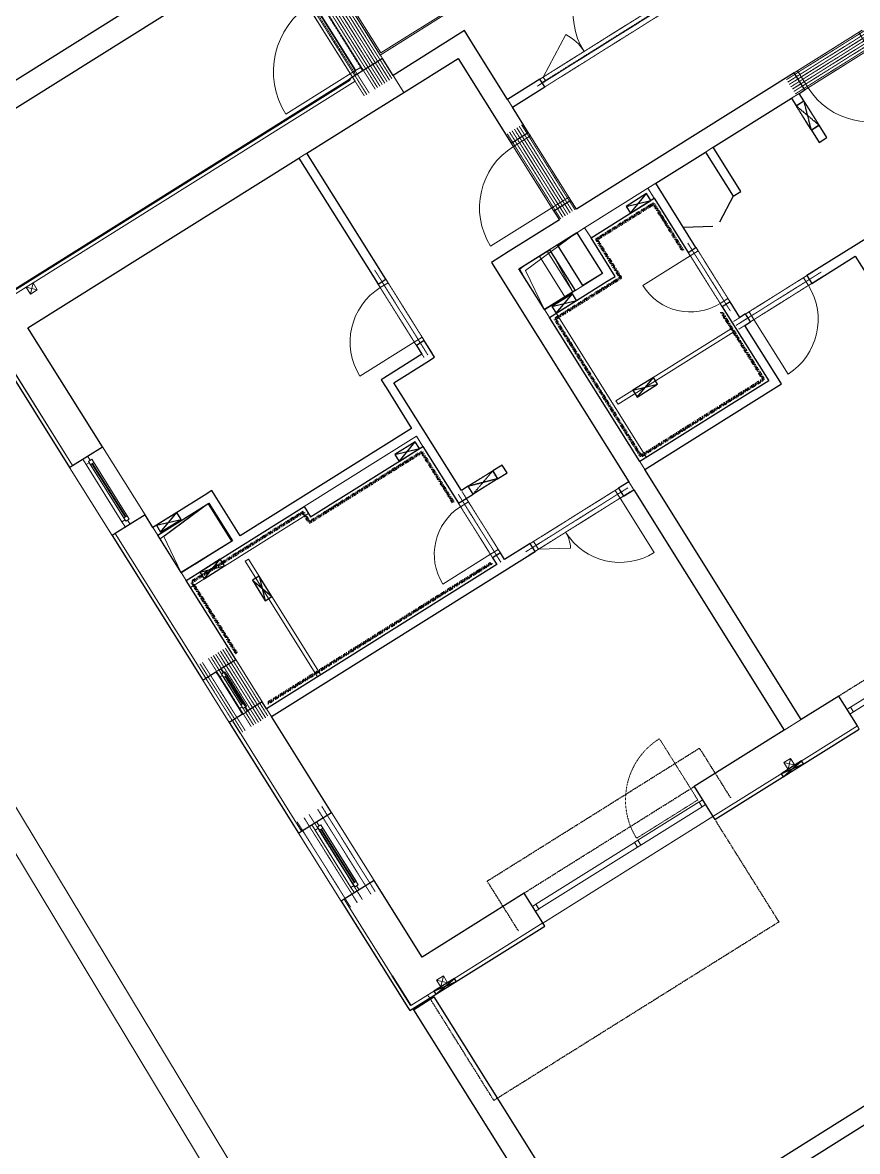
# Model space of a CAD drawing. Header units: millimetres. Extents: x -10201 to 227333, y -5874 to 72638.
# Drawn here: x 143954 to 154355, y 43307 to 57372 of the extents above; entities that cross this region are included whole.
import ezdxf

# ---------------------------------------------------------------- set-up
doc = ezdxf.new("R2010")
doc.units = ezdxf.units.MM
for name, pattern in [('HA_Dash_2mm-S1mm', [2, 1, -1]), ('HA_Dash_3mm-S1mm', [3, 2, -1]), ('HA_DashDot_2_2mm-S0_6mm', [2.2, 1, -0.6, 0, -0.6]), ('HA_DashDot_4mm-S1mm', [4, 2, -1, 0, -1])]:
    doc.linetypes.add(name, pattern=pattern)
for name, color, linetype, lineweight in [('A-DETL-____-OTLN', 9, 'Continuous', 25), ('A-DETL-GENF-OTLN', 9, 'Continuous', 9), ('A-DOOR-____-MCUT', 9, 'HA_DashDot_2_2mm-S0_6mm', 9), ('A-DOOR-____-OTLN', 9, 'Continuous', 9), ('A-DOOR-FRAM-MCUT', 9, 'Continuous', 9), ('A-DOOR-FRAM-OTLN', 9, 'Continuous', 9), ('A-FLOR-____-OTLN', 9, 'Continuous', 9), ('A-FLOR-____-OVHD', 9, 'HA_DashDot_4mm-S1mm', 25), ('A-GENM-____-HDLN', 9, 'HA_Dash_3mm-S1mm', 9), ('A-GENM-____-MCUT', 9, 'HA_Dash_3mm-S1mm', 25), ('A-GENM-____-OTLN', 9, 'Continuous', 9), ('A-GLAZ-____-MCUT', 9, 'Continuous', 5), ('A-GLAZ-____-OTLN', 9, 'Continuous', 5), ('A-GLAZ-CURT-MCUT', 9, 'Continuous', 5), ('A-GLAZ-CURT-OTLN', 9, 'Continuous', 5), ('A-GLAZ-CWMG-MCUT', 9, 'Continuous', 5), ('A-GLAZ-CWMG-OTLN', 9, 'Continuous', 5), ('A-WALL-____-MCUT', 9, 'Continuous', 25), ('A-WALL-____-OTLN', 9, 'Continuous', 9), ('I-WALL-____-MCUT', 9, 'Continuous', 25), ('I-WALL-____-OTLN', 9, 'Continuous', 9), ('M-HVAC-DUCT-OTLN', 9, 'Continuous', 9)]:
    doc.layers.add(name, color=color, linetype=linetype, lineweight=lineweight)

# ---------------------------------------------------------------- blocks, each defined once
blk = doc.blocks.new('HA_DR_Single_Swing_Solid - In_BJ_900x2100_Vstup-2000314-schema POHLEDU D_120_6200')
at = {"layer": 'A-DOOR-____-MCUT'}
for p, q in [((-450, 125), (450, 125)), ((-450, -125), (450, -125))]:
    blk.add_line(p, q, dxfattribs=at)
at = {"layer": 'A-DOOR-____-OTLN'}
for p, q in [((-500, 125), (500, 125)), ((-500, -125), (500, -125))]:
    blk.add_line(p, q, dxfattribs=at)
at = {"layer": 'A-DOOR-____-OTLN', "lineweight": 5}
blk.add_line((450, -1025), (450, -125), dxfattribs=at)
blk.add_arc((450, -125), 900, 180, 270, dxfattribs=at)
at = {"layer": 'A-DOOR-FRAM-MCUT'}
for p, q in [((-450, 125), (-500, 125)), ((-450, -125), (-450, 125)), ((500, 125), (450, 125)), ((450, 125), (450, -125)), ((-500, -125), (-450, -125)), ((450, -125), (500, -125))]:
    blk.add_line(p, q, dxfattribs=at)
blk = doc.blocks.new('HA_DR_Single_Swing_Solid - In_BJ_800x2100-2000414-schema POHLEDU D_120_6200')
at = {"layer": 'A-DOOR-____-MCUT'}
for p, q in [((-400, 57.5), (400, 57.5)), ((-400, -57.5), (400, -57.5))]:
    blk.add_line(p, q, dxfattribs=at)
at = {"layer": 'A-DOOR-____-OTLN', "lineweight": 5}
blk.add_line((400, 857.5), (400, 57.5), dxfattribs=at)
blk.add_arc((400, 57.5), 800, 90, 180, dxfattribs=at)
at = {"layer": 'A-DOOR-FRAM-MCUT'}
for p, q in [((-450, 57.5), (-400, 57.5)), ((-400, 57.5), (-400, -57.5)), ((400, 57.5), (450, 57.5)), ((400, -57.5), (400, 57.5)), ((-400, -57.5), (-450, -57.5)), ((450, -57.5), (400, -57.5))]:
    blk.add_line(p, q, dxfattribs=at)
blk = doc.blocks.new('HA_DR_Single_Swing_Solid - In_BJ_700x2100-2000418-schema POHLEDU D_120_6200')
at = {"layer": 'A-DOOR-____-MCUT'}
for p, q in [((-350, 57.5), (350, 57.5)), ((-350, -57.5), (350, -57.5))]:
    blk.add_line(p, q, dxfattribs=at)
at = {"layer": 'A-DOOR-____-OTLN', "lineweight": 5}
blk.add_line((350, 757.5), (350, 57.5), dxfattribs=at)
blk.add_arc((350, 57.5), 700, 90, 180, dxfattribs=at)
at = {"layer": 'A-DOOR-FRAM-MCUT'}
for p, q in [((-400, 57.5), (-350, 57.5)), ((-350, 57.5), (-350, -57.5)), ((350, 57.5), (400, 57.5)), ((350, -57.5), (350, 57.5)), ((-350, -57.5), (-400, -57.5)), ((400, -57.5), (350, -57.5))]:
    blk.add_line(p, q, dxfattribs=at)
blk = doc.blocks.new('HA_DR_Single_Swing_Solid - In_BJ_800x2100-2000412-schema POHLEDU D_120_6200')
at = {"layer": 'A-DOOR-____-MCUT'}
for p, q in [((-400, 57.5), (400, 57.5)), ((-400, -57.5), (400, -57.5))]:
    blk.add_line(p, q, dxfattribs=at)
at = {"layer": 'A-DOOR-____-OTLN', "lineweight": 5}
blk.add_line((400, -857.5), (400, -57.5), dxfattribs=at)
blk.add_arc((400, -57.5), 800, 180, 270, dxfattribs=at)
at = {"layer": 'A-DOOR-FRAM-MCUT'}
for p, q in [((-400, 57.5), (-450, 57.5)), ((-400, -57.5), (-400, 57.5)), ((450, 57.5), (400, 57.5)), ((400, 57.5), (400, -57.5)), ((-450, -57.5), (-400, -57.5)), ((400, -57.5), (450, -57.5))]:
    blk.add_line(p, q, dxfattribs=at)
blk = doc.blocks.new('HA_DR_Double_Swing_Solid - In_BJ_1200x2100_800-1652993-schema POHLEDU D_120_6200')
at = {"layer": 'A-DOOR-____-MCUT'}
for p, q in [((-600, 58), (600, 58)), ((-600, -57), (600, -57))]:
    blk.add_line(p, q, dxfattribs=at)
at = {"layer": 'A-DOOR-____-OTLN', "lineweight": 5}
for p, q in [((-254, -257), (-600, -57)), ((600, -857), (600, -57))]:
    blk.add_line(p, q, dxfattribs=at)
for centre, radius, start, end in [((-600, -57), 400, 330, 0), ((600, -57), 800, 180, 270)]:
    blk.add_arc(centre, radius, start, end, dxfattribs=at)
at = {"layer": 'A-DOOR-FRAM-MCUT'}
for p, q in [((-600, 58), (-650, 58)), ((-600, -57), (-600, 58)), ((650, 58), (600, 58)), ((600, 58), (600, -57)), ((-650, -57), (-600, -57)), ((600, -57), (650, -57))]:
    blk.add_line(p, q, dxfattribs=at)
blk = doc.blocks.new('HA_WD_SinglePanel - 1000x2100-1653868-schema POHLEDU D_120_6200')
at = {"layer": 'A-GLAZ-____-MCUT'}
for p, q in [((-420, 70), (-500, 70)), ((-500, 0), (-440, 0)), ((-440, -25), (-440, 25)), ((-440, 25), (-390, 25)), ((-420, 25), (-420, 70)), ((-390, 25), (-390, -25)), ((390, 5), (-390, 5)), ((390, -25), (390, 25)), ((390, 25), (440, 25)), ((500, 70), (420, 70)), ((420, 70), (420, 25)), ((440, 25), (440, -25)), ((440, 0), (500, 0)), ((-390, -25), (-440, -25)), ((390, -5), (-390, -5)), ((440, -25), (390, -25))]:
    blk.add_line(p, q, dxfattribs=at)
at = {"layer": 'A-GLAZ-____-OTLN'}
for p, q in [((440, 25), (-440, 25)), ((-440, -25), (-440, 25)), ((420, 70), (-420, 70)), ((390, 25), (-390, 25)), ((440, 25), (440, -25)), ((-440, -25), (440, -25)), ((390, -25), (-390, -25))]:
    blk.add_line(p, q, dxfattribs=at)
blk = doc.blocks.new('HA_WD_SinglePanel - 1000x1500-1653870-schema POHLEDU D_120_6200')
at = {"layer": 'A-GLAZ-____-MCUT'}
for p, q in [((-420, 70), (-500, 70)), ((-500, 0), (-440, 0)), ((-440, -25), (-440, 25)), ((-440, 25), (-390, 25)), ((-420, 25), (-420, 70)), ((-390, 25), (-390, -25)), ((390, 5), (-390, 5)), ((390, -25), (390, 25)), ((390, 25), (440, 25)), ((500, 70), (420, 70)), ((420, 70), (420, 25)), ((440, 25), (440, -25)), ((440, 0), (500, 0)), ((-390, -25), (-440, -25)), ((390, -5), (-390, -5)), ((440, -25), (390, -25))]:
    blk.add_line(p, q, dxfattribs=at)
at = {"layer": 'A-GLAZ-____-OTLN'}
for p, q in [((440, 25), (-440, 25)), ((-440, -25), (-440, 25)), ((420, 70), (-420, 70)), ((390, 25), (-390, 25)), ((440, 25), (440, -25)), ((-440, -25), (440, -25)), ((390, -25), (-390, -25))]:
    blk.add_line(p, q, dxfattribs=at)
blk = doc.blocks.new('HA_WD_SinglePanel - 625x1000-1653871-schema POHLEDU D_120_6200')
at = {"layer": 'A-GLAZ-____-MCUT'}
for p, q in [((-313, 70), (-313, 0)), ((-233, 70), (-313, 70)), ((-313, 0), (-253, 0)), ((-253, -25), (-253, 25)), ((-253, 25), (-203, 25)), ((-233, 25), (-233, 70)), ((-203, 25), (-203, -25)), ((202, 5), (-203, 5)), ((202, -25), (202, 25)), ((202, 25), (252, 25)), ((312, 70), (232, 70)), ((232, 70), (232, 25)), ((252, 25), (252, -25)), ((252, 0), (312, 0)), ((312, 0), (312, 70)), ((-203, -25), (-253, -25)), ((202, -5), (-203, -5)), ((252, -25), (202, -25))]:
    blk.add_line(p, q, dxfattribs=at)
at = {"layer": 'A-GLAZ-____-OTLN'}
for p, q in [((252, 25), (-253, 25)), ((-253, -25), (-253, 25)), ((232, 70), (-233, 70)), ((202, 25), (-203, 25)), ((252, 25), (252, -25)), ((-253, -25), (252, -25)), ((202, -25), (-203, -25))]:
    blk.add_line(p, q, dxfattribs=at)
blk = doc.blocks.new('HA_DR_Double_Swing_Solid_FrameButt - In_FAS_1600x2350_1000-1915407-schema POHLEDU D_120_6200')
at = {"layer": 'A-DOOR-____-MCUT'}
for p, q in [((-800, -70), (800, -70)), ((-800, -170), (800, -170))]:
    blk.add_line(p, q, dxfattribs=at)
at = {"layer": 'A-DOOR-____-OTLN', "lineweight": 5}
for p, q in [((-280, -470), (-800, -170)), ((800, -1170), (800, -170))]:
    blk.add_line(p, q, dxfattribs=at)
for centre, radius, start, end in [((-800, -170), 600, 330, 360), ((800, -170), 1000, 180, 270)]:
    blk.add_arc(centre, radius, start, end, dxfattribs=at)
at = {"layer": 'A-DOOR-FRAM-MCUT'}
for p, q in [((-800, -70), (-850, -70)), ((-800, -170), (-800, -70)), ((850, -70), (800, -70)), ((800, -70), (800, -170)), ((-850, -170), (-800, -170)), ((800, -170), (850, -170))]:
    blk.add_line(p, q, dxfattribs=at)
at = {"layer": 'A-DOOR-FRAM-OTLN', "linetype": 'HA_DashDot_2_2mm-S0_6mm'}
for p, q in [((850, 220), (-850, 220)), ((850, -220), (-850, -220))]:
    blk.add_line(p, q, dxfattribs=at)
blk = doc.blocks.new('HA_DR_Double_Swing_Solid_wCasing - In_OBJ_1500x2100_900-1771115-schema POHLEDU D_120_6200')
at = {"layer": 'A-DOOR-____-MCUT'}
for p, q in [((-750, 57), (750, 57)), ((-750, 7), (750, 7))]:
    blk.add_line(p, q, dxfattribs=at)
at = {"layer": 'A-DOOR-____-OTLN', "lineweight": 5}
for p, q in [((750, 957), (750, 57)), ((-230, 357), (-750, 57))]:
    blk.add_line(p, q, dxfattribs=at)
for centre, radius, start, end in [((750, 57), 900, 90, 180), ((-750, 57), 600, 0, 30)]:
    blk.add_arc(centre, radius, start, end, dxfattribs=at)
at = {"layer": 'A-DOOR-FRAM-MCUT'}
for p, q in [((-800, 57), (-750, 57)), ((-750, 7), (-800, 7)), ((-750, 57), (-750, 7)), ((750, 57), (800, 57)), ((750, 7), (750, 57)), ((800, 7), (750, 7))]:
    blk.add_line(p, q, dxfattribs=at)
blk = doc.blocks.new('HA_DR_Single_Swing_Solid - In_BJ_700x2100-2000416-schema POHLEDU D_120_6200')
at = {"layer": 'A-DOOR-____-MCUT'}
for p, q in [((-350, 57.5), (350, 57.5)), ((-350, -57.5), (350, -57.5))]:
    blk.add_line(p, q, dxfattribs=at)
at = {"layer": 'A-DOOR-____-OTLN', "lineweight": 5}
blk.add_line((350, -757.5), (350, -57.5), dxfattribs=at)
blk.add_arc((350, -57.5), 700, 180, 270, dxfattribs=at)
at = {"layer": 'A-DOOR-FRAM-MCUT'}
for p, q in [((-350, 57.5), (-400, 57.5)), ((-350, -57.5), (-350, 57.5)), ((400, 57.5), (350, 57.5)), ((350, 57.5), (350, -57.5)), ((-400, -57.5), (-350, -57.5)), ((350, -57.5), (400, -57.5))]:
    blk.add_line(p, q, dxfattribs=at)
blk = doc.blocks.new('Systémový panel - Sklo-2038694-schema POHLEDU D_120_6200')
at = {"layer": 'A-GLAZ-CURT-MCUT'}
for p, q in [((725, 0), (-725, 0)), ((-725, 0), (-725, -70)), ((725, -70), (725, 0)), ((-725, -70), (725, -70))]:
    blk.add_line(p, q, dxfattribs=at)
blk = doc.blocks.new('Obdélníková příčel - 50x70mm EXT-2038695-schema POHLEDU D_120_6200')
at = {"layer": 'A-GLAZ-CWMG-MCUT'}
for p, q in [((-50, 70), (0, 70)), ((-50, 0), (-50, 70)), ((0, 0), (-50, 0)), ((0, 70), (0, 0))]:
    blk.add_line(p, q, dxfattribs=at)
blk = doc.blocks.new('Obdélníková příčel - 50x70mm EXT-2038696-schema POHLEDU D_120_6200')
at = {"layer": 'A-GLAZ-CWMG-MCUT'}
for p, q in [((0, 70), (-50, 70)), ((-50, 70), (-50, 0)), ((-50, 0), (0, 0)), ((0, 0), (0, 70))]:
    blk.add_line(p, q, dxfattribs=at)
blk = doc.blocks.new('ABMV_CW_Single_Swing_Generic - Ex_Glass_SKLOPNE-2038697-schema POHLEDU D_120_6200')
at = {"layer": 'A-DOOR-____-OTLN', "linetype": 'HA_Dash_2mm-S1mm', "lineweight": 5}
for p in [(450, 930), (-450, 30)]:
    blk.add_line(p, (450, 30), dxfattribs=at)
blk.add_arc((450, 30), 900, 90, 180, dxfattribs=at)
blk = doc.blocks.new('Obdélníková příčel - 50x70mm EXT-1480163-schema POHLEDU D_120_6200')
at = {"layer": 'A-GLAZ-CWMG-OTLN'}
for p, q in [((-31448, 47661), (-32211, 47183)), ((-31411, 47601), (-32173, 47124))]:
    blk.add_line(p, q, dxfattribs=at)
blk = doc.blocks.new('Obdélníková příčel - 50x70mm EXT-2038693-schema POHLEDU D_120_6200')
at = {"layer": 'A-GLAZ-CWMG-MCUT'}
for p, q in [((-25, 70), (25, 70)), ((-25, 0), (-25, 70)), ((25, 0), (-25, 0)), ((25, 70), (25, 0))]:
    blk.add_line(p, q, dxfattribs=at)
blk = doc.blocks.new('Systémový panel - Sklo-1480324-schema POHLEDU D_120_6200')
at = {"layer": 'A-GLAZ-CURT-MCUT'}
for p, q in [((725, 0), (-725, 0)), ((-725, 0), (-725, -70)), ((725, -70), (725, 0)), ((-725, -70), (725, -70))]:
    blk.add_line(p, q, dxfattribs=at)
blk = doc.blocks.new('Obdélníková příčel - 50x70mm EXT-1479989-schema POHLEDU D_120_6200')
at = {"layer": 'A-GLAZ-CWMG-MCUT'}
for p, q in [((0, 70), (-50, 70)), ((-50, 70), (-50, 0)), ((-50, 0), (0, 0)), ((0, 0), (0, 70))]:
    blk.add_line(p, q, dxfattribs=at)
blk = doc.blocks.new('HA_GM_Shaft_Rectangle - Default-2017769-schema POHLEDU D_120_6200')
at = {"layer": 'A-DETL-GENF-OTLN'}
for p, q in [((55, -55), (750, 0)), ((0, -550), (55, -55))]:
    blk.add_line(p, q, dxfattribs=at)
at = {"layer": 'A-GENM-____-OTLN'}
for p, q in [((0, -550), (0, 0)), ((0, 0), (750, 0)), ((750, 0), (750, -550)), ((750, -550), (0, -550))]:
    blk.add_line(p, q, dxfattribs=at)
blk = doc.blocks.new('HA_GM_Tiling_LineBased - Generic Tiles-1678942-schema POHLEDU D_120_6200')
at = {"layer": 'A-GENM-____-OTLN', "linetype": 'HA_DashDot_4mm-S1mm', "lineweight": 80}
blk.add_line((50, -50), (3335, -50), dxfattribs=at)
blk = doc.blocks.new('HA_GM_Tiling_LineBased - Generic Tiles-1699753-schema POHLEDU D_120_6200')
at = {"layer": 'A-GENM-____-OTLN', "linetype": 'HA_DashDot_4mm-S1mm', "lineweight": 80}
blk.add_line((50, -50), (1110, -50), dxfattribs=at)
blk = doc.blocks.new('HA_GM_Tiling_LineBased - Generic Tiles-1681290-schema POHLEDU D_120_6200')
at = {"layer": 'A-GENM-____-OTLN', "linetype": 'HA_DashDot_4mm-S1mm', "lineweight": 80}
blk.add_line((50, -50), (1685, -50), dxfattribs=at)
blk = doc.blocks.new('HA_GM_Tiling_LineBased - Generic Tiles-1905534-schema POHLEDU D_120_6200')
at = {"layer": 'A-GENM-____-OTLN', "linetype": 'HA_DashDot_4mm-S1mm', "lineweight": 80}
blk.add_line((50, -50), (785, -50), dxfattribs=at)
blk = doc.blocks.new('HA_GM_Tiling_LineBased - Generic Tiles-1951463-schema POHLEDU D_120_6200')
at = {"layer": 'A-GENM-____-OTLN', "linetype": 'HA_DashDot_4mm-S1mm', "lineweight": 80}
blk.add_line((50, -50), (1040, -50), dxfattribs=at)
blk = doc.blocks.new('HA_GM_Tiling_LineBased - Generic Tiles-1951464-schema POHLEDU D_120_6200')
at = {"layer": 'A-GENM-____-OTLN', "linetype": 'HA_DashDot_4mm-S1mm', "lineweight": 80}
blk.add_line((50, -50), (1850, -50), dxfattribs=at)
blk = doc.blocks.new('HA_GM_Tiling_LineBased - Generic Tiles-1951465-schema POHLEDU D_120_6200')
at = {"layer": 'A-GENM-____-OTLN', "linetype": 'HA_DashDot_4mm-S1mm', "lineweight": 80}
blk.add_line((50, -50), (2070, -50), dxfattribs=at)
blk = doc.blocks.new('HA_GM_Tiling_LineBased - Generic Tiles-1951466-schema POHLEDU D_120_6200')
at = {"layer": 'A-GENM-____-OTLN', "linetype": 'HA_DashDot_4mm-S1mm', "lineweight": 80}
blk.add_line((50, -50), (1015, -50), dxfattribs=at)
blk = doc.blocks.new('HA_GM_Tiling_LineBased - Generic Tiles-1951467-schema POHLEDU D_120_6200')
at = {"layer": 'A-GENM-____-OTLN', "linetype": 'HA_DashDot_4mm-S1mm', "lineweight": 80}
blk.add_line((-50, -50), (515, -50), dxfattribs=at)
blk = doc.blocks.new('HA_GM_Tiling_LineBased - Generic Tiles-1951468-schema POHLEDU D_120_6200')
at = {"layer": 'A-GENM-____-OTLN', "linetype": 'HA_DashDot_4mm-S1mm', "lineweight": 80}
blk.add_line((50, -50), (885, -50), dxfattribs=at)
blk = doc.blocks.new('HA_GM_Tiling_LineBased - Generic Tiles-1951469-schema POHLEDU D_120_6200')
at = {"layer": 'A-GENM-____-OTLN', "linetype": 'HA_DashDot_4mm-S1mm', "lineweight": 80}
blk.add_line((50, -50), (745, -50), dxfattribs=at)
blk = doc.blocks.new('Cistici zona_ram - Cistici zona_ram-1709531-schema POHLEDU D_120_6200')
at = {"layer": 'A-GENM-____-OTLN'}
for p, q in [((1423, 68680), (223, 68680)), ((223, 68680), (223, 67080)), ((243, 67100), (243, 68660)), ((243, 68660), (1403, 68660)), ((1403, 68660), (1403, 67100)), ((1423, 67080), (1423, 68680)), ((1403, 67100), (243, 67100)), ((223, 67080), (1423, 67080))]:
    blk.add_line(p, q, dxfattribs=at)
blk = doc.blocks.new('TB_Porotherm KP11_5_1750mm - TB_Porotherm KP11_5_1750mm-1842302-schema POHLEDU D_120_6200')
at = {"layer": 'A-GENM-____-HDLN'}
for p, q in [((-875, 57.5), (875, 57.5)), ((-875, 0), (875, 0)), ((875, -57.5), (-875, -57.5))]:
    blk.add_line(p, q, dxfattribs=at)
blk = doc.blocks.new('TB_Porotherm KP7_1250mm - TB_Porotherm KP7_1250mm-1834965-schema POHLEDU D_120_6200')
at = {"layer": 'A-GENM-____-HDLN'}
for p, q in [((-625, 35), (625, 35)), ((-625, 0), (625, 0)), ((625, -35), (-625, -35))]:
    blk.add_line(p, q, dxfattribs=at)
blk = doc.blocks.new('TB_Porotherm KP11_5_1000mm - TB_Porotherm KP11_5_1000mm-1834151-schema POHLEDU D_120_6200')
at = {"layer": 'A-GENM-____-HDLN'}
for p, q in [((-500, 57.5), (500, 57.5)), ((-500, 0), (500, 0)), ((500, -57.5), (-500, -57.5))]:
    blk.add_line(p, q, dxfattribs=at)
blk = doc.blocks.new('TB_Porotherm KP11_5_1250mm - TB_Porotherm KP11_5_1250mm-1840670-schema POHLEDU D_120_6200')
at = {"layer": 'A-GENM-____-HDLN'}
for p, q in [((-625, 57.5), (625, 57.5)), ((-625, 0), (625, 0)), ((625, -57.5), (-625, -57.5))]:
    blk.add_line(p, q, dxfattribs=at)
blk = doc.blocks.new('TB_Porotherm KP11_5_1500mm - TB_Porotherm KP11_5_1500mm-1841486-schema POHLEDU D_120_6200')
at = {"layer": 'A-GENM-____-HDLN'}
for p, q in [((-750, 57.5), (750, 57.5)), ((-750, 0), (750, 0)), ((750, -57.5), (-750, -57.5))]:
    blk.add_line(p, q, dxfattribs=at)
blk = doc.blocks.new('TB_Porotherm KP7_2250mm - TB_Porotherm KP7_2250mm-1860473-schema POHLEDU D_120_6200')
at = {"layer": 'A-GENM-____-HDLN'}
for p, q in [((-1125, 35), (1125, 35)), ((-1125, 0), (1125, 0)), ((1125, -35), (-1125, -35))]:
    blk.add_line(p, q, dxfattribs=at)
blk = doc.blocks.new('TB_Porotherm KPVarioUNI_1250mm - TB_Porotherm KPVarioUNI_1250mm-1862582-schema POHLEDU D_120_6200')
at = {"layer": 'A-GENM-____-HDLN'}
for p, q in [((-625, 220), (625, 220)), ((-625, 157.5), (625, 157.5)), ((-625, 95), (625, 95)), ((-100, 0), (100, 0)), ((-625, -30), (625, -30)), ((-625, -105), (625, -105)), ((-625, -205), (625, -205))]:
    blk.add_line(p, q, dxfattribs=at)
blk = doc.blocks.new('TB_Porotherm KP7_1000mm - TB_Porotherm KP7_1000mm-1833337-schema POHLEDU D_120_6200')
at = {"layer": 'A-GENM-____-HDLN'}
for p, q in [((-500, 35), (500, 35)), ((-500, 0), (500, 0)), ((-500, -35), (500, -35))]:
    blk.add_line(p, q, dxfattribs=at)
blk = doc.blocks.new('HA_GM_Tiling_LineBased - Generic Tiles-1905920-schema POHLEDU D_120_6200')
at = {"layer": 'A-GENM-____-OTLN', "linetype": 'HA_DashDot_4mm-S1mm', "lineweight": 80}
blk.add_line((-50, -50), (1600, -50), dxfattribs=at)
blk = doc.blocks.new('HA_GM_Tiling_LineBased - Generic Tiles-1905546-schema POHLEDU D_120_6200')
at = {"layer": 'A-GENM-____-OTLN', "linetype": 'HA_DashDot_4mm-S1mm', "lineweight": 80}
blk.add_line((50, -50), (200, -50), dxfattribs=at)
blk = doc.blocks.new('HA_GM_Opening_Rectangle_WallBased - Default-1930727-schema POHLEDU D_120_6200')
at = {"layer": 'A-GENM-____-MCUT'}
for p, q in [((305, 57.5), (-55, -57.5)), ((-55, 57.5), (305, -57.5)), ((-55, 57.5), (-55, -57.5)), ((-55, 57.5), (305, 57.5)), ((305, 57.5), (305, -57.5)), ((-55, -57.5), (305, -57.5))]:
    blk.add_line(p, q, dxfattribs=at)
blk = doc.blocks.new('HA_GM_Opening_Rectangle_WallBased - Default-2029740-schema POHLEDU D_120_6200')
at = {"layer": 'A-GENM-____-MCUT'}
blk.add_line((-25, 58), (275, 58), dxfattribs=at)
blk = doc.blocks.new('HA_GM_Shaft_Rectangle - Default-2017821-schema POHLEDU D_120_6200')
at = {"layer": 'A-DETL-GENF-OTLN'}
for p, q in [((60, -60), (850, 0)), ((0, -600), (60, -60))]:
    blk.add_line(p, q, dxfattribs=at)
at = {"layer": 'A-GENM-____-OTLN'}
for p, q in [((0, -600), (0, 0)), ((0, 0), (850, 0)), ((850, 0), (850, -600)), ((850, -600), (0, -600))]:
    blk.add_line(p, q, dxfattribs=at)
blk = doc.blocks.new('185-01_OBJEKT D_Central_rvt-5-schema POHLEDU D_120_6200')
at = {"layer": 'A-DETL-____-OTLN'}
for p, q in [((-32101, 55240), (-32355, 55081)), ((-32355, 55081), (-32048, 55155)), ((-32302, 54996), (-32101, 55240)), ((-32302, 54996), (-32048, 55155)), ((-32048, 55155), (-32101, 55240)), ((-31024, 55207), (-31195, 54884)), ((-32355, 55081), (-32302, 54996)), ((-31278, 54832), (-31642, 54819)), ((-33026, 53994), (-33280, 53835)), ((-33280, 53835), (-32973, 53909)), ((-33227, 53750), (-33026, 53994)), ((-33227, 53750), (-32973, 53909)), ((-32973, 53909), (-33026, 53994)), ((-33280, 53835), (-33227, 53750)), ((-32017, 52950), (-32271, 52791)), ((-32218, 52706), (-32017, 52950)), ((-31964, 52866), (-32017, 52950)), ((-32271, 52791), (-31964, 52866)), ((-32271, 52791), (-32218, 52706)), ((-32218, 52706), (-31964, 52866)), ((-34984, 52148), (-35238, 51989)), ((-35238, 51989), (-34931, 52063)), ((-35185, 51904), (-34984, 52148)), ((-35185, 51904), (-34931, 52063)), ((-34931, 52063), (-34984, 52148)), ((-35238, 51989), (-35185, 51904)), ((-37954, 51267), (-38209, 51108)), ((-38156, 51023), (-37954, 51267)), ((-37901, 51182), (-37954, 51267)), ((-38209, 51108), (-37901, 51182)), ((-38209, 51108), (-38156, 51023)), ((-38156, 51023), (-37901, 51182)), ((-37413, 50685), (-37667, 50526)), ((-37614, 50442), (-37413, 50685)), ((-37360, 50601), (-37413, 50685)), ((-37667, 50526), (-37360, 50601)), ((-37667, 50526), (-37614, 50442)), ((-37614, 50442), (-37360, 50601)), ((-36928, 50476), (-37013, 50423)), ((-37013, 50423), (-36854, 50169)), ((-37013, 50423), (-36769, 50222)), ((-36769, 50222), (-36928, 50476)), ((-36928, 50476), (-36854, 50169)), ((-36854, 50169), (-36769, 50222)), ((-30170, 48172), (-30424, 48013)), ((-30424, 48013), (-30146, 48134)), ((-30400, 47975), (-30170, 48172)), ((-30400, 47975), (-30146, 48134)), ((-30146, 48134), (-30170, 48172)), ((-30424, 48013), (-30400, 47975)), ((-34496, 45462), (-34750, 45303)), ((-34726, 45265), (-34496, 45462)), ((-34472, 45424), (-34496, 45462)), ((-34750, 45303), (-34472, 45424)), ((-34750, 45303), (-34726, 45265)), ((-34726, 45265), (-34472, 45424))]:
    blk.add_line(p, q, dxfattribs=at)
at = {"layer": 'A-FLOR-____-OTLN'}
for p, q in [((-35765, 56691), (-36667, 58132)), ((-36573, 58132), (-35724, 56776)), ((-33394, 46152), (-31275, 47479))]:
    blk.add_line(p, q, dxfattribs=at)
at = {"layer": 'A-FLOR-____-OVHD'}
for p, q in [((-29708, 48981), (-27589, 50308)), ((-34087, 46675), (-31443, 48331)), ((-31443, 48331), (-31055, 47712)), ((-33628, 46526), (-31509, 47853)), ((-31275, 47480), (-30453, 46166)), ((-33699, 46056), (-34087, 46675)), ((-30453, 46166), (-34004, 43942)), ((-34004, 43942), (-34826, 45256))]:
    blk.add_line(p, q, dxfattribs=at)
at = {"layer": 'A-WALL-____-MCUT'}
for p, q in [((-35392, 56925), (-35765, 56691)), ((-35259, 56713), (-35392, 56925)), ((-35765, 56691), (-35803, 56668)), ((-35795, 56655), (-40439, 53746)), ((-35803, 56668), (-35795, 56655)), ((-35500, 56268), (-35127, 56501)), ((-36334, 55745), (-35500, 56268)), ((-39809, 53568), (-36432, 55684)), ((-40477, 53722), (-39291, 51828)), ((-38880, 52085), (-39809, 53568)), ((-39253, 51852), (-38880, 52085)), ((-39291, 51828), (-39253, 51852)), ((-38349, 51238), (-38722, 51004)), ((-38251, 51081), (-38349, 51238)), ((-38722, 51004), (-38760, 50980)), ((-38760, 50980), (-37632, 49180)), ((-37898, 50518), (-38190, 50984)), ((-37221, 49437), (-37837, 50420)), ((-37408, 49320), (-37221, 49437)), ((-37594, 49203), (-37467, 49283)), ((-37632, 49180), (-37594, 49203)), ((-29708, 48981), (-30174, 48689)), ((-29474, 48608), (-29708, 48981)), ((-36889, 48907), (-37076, 48791)), ((-36836, 48823), (-36889, 48907)), ((-37262, 48674), (-37300, 48650)), ((-37135, 48753), (-37262, 48674)), ((-36027, 47530), (-36775, 48725)), ((-37300, 48650), (-36438, 47273)), ((-30386, 48556), (-31509, 47853)), ((-31251, 47442), (-29451, 48570)), ((-29451, 48570), (-29474, 48608)), ((-31509, 47853), (-31275, 47480)), ((-36400, 47297), (-36027, 47530)), ((-31275, 47480), (-31251, 47442)), ((-36438, 47273), (-36400, 47297)), ((-35496, 46683), (-35869, 46449)), ((-34899, 45729), (-35496, 46683)), ((-35869, 46449), (-35907, 46425)), ((-35907, 46425), (-35076, 45099)), ((-33628, 46526), (-34899, 45729)), ((-33394, 46153), (-33628, 46526)), ((-33370, 46114), (-33394, 46153)), ((-35052, 45061), (-33370, 46114)), ((-35272, 45496), (-35038, 45123)), ((-35038, 45123), (-35272, 45496)), ((-35076, 45099), (-35052, 45061))]:
    blk.add_line(p, q, dxfattribs=at)
at = {"layer": 'A-WALL-____-MCUT', "lineweight": 9}
for p, q in [((-35765, 56691), (-35757, 56679)), ((-35757, 56679), (-35765, 56691)), ((-35259, 56713), (-35127, 56501)), ((-35733, 56641), (-39746, 54127)), ((-39746, 54127), (-35733, 56641)), ((-35733, 56641), (-35757, 56679)), ((-33833, 56415), (-33772, 56317)), ((-30199, 56490), (-30297, 56429)), ((-36334, 55745), (-36432, 55684)), ((-31271, 55819), (-31369, 55758)), ((-32873, 54815), (-32085, 55309)), ((-32085, 55309), (-32873, 54815)), ((-31987, 55370), (-32085, 55309)), ((-32005, 55182), (-32085, 55309)), ((-32873, 54815), (-32970, 54754)), ((-32873, 54815), (-32793, 54688)), ((-33212, 54603), (-33309, 54542)), ((-39831, 54074), (-40043, 53941)), ((-40043, 53941), (-39831, 54074)), ((-33372, 53795), (-33311, 53697)), ((-40415, 53708), (-39253, 51852)), ((-39253, 51852), (-40415, 53708)), ((-36367, 51341), (-34968, 52217)), ((-34968, 52217), (-36367, 51341)), ((-34889, 52090), (-34968, 52217)), ((-32186, 51901), (-32125, 51803)), ((-32262, 51552), (-32324, 51649)), ((-38251, 51081), (-38190, 50984)), ((-38722, 51004), (-37594, 49203)), ((-37594, 49203), (-38722, 51004)), ((-37898, 50518), (-37837, 50420)), ((-36836, 48823), (-36775, 48725)), ((-37262, 48674), (-36400, 47297)), ((-36400, 47297), (-37262, 48674)), ((-30386, 48556), (-30174, 48689)), ((-30254, 48119), (-29474, 48608)), ((-29474, 48608), (-30254, 48119)), ((-31275, 47480), (-30339, 48066)), ((-30339, 48066), (-31275, 47480)), ((-35869, 46449), (-35272, 45496)), ((-35272, 45496), (-35869, 46449)), ((-34581, 45409), (-33394, 46153)), ((-33394, 46153), (-34581, 45409)), ((-35038, 45123), (-34665, 45356)), ((-34665, 45356), (-35038, 45123))]:
    blk.add_line(p, q, dxfattribs=at)
at = {"layer": 'A-WALL-____-OTLN'}
for p, q in [((-38880, 52085), (-38349, 51238)), ((-38760, 50980), (-39291, 51828)), ((-37221, 49437), (-36889, 48907)), ((-37300, 48650), (-37632, 49180)), ((-36027, 47530), (-35496, 46683)), ((-35907, 46425), (-36438, 47273))]:
    blk.add_line(p, q, dxfattribs=at)
at = {"layer": 'I-WALL-____-MCUT'}
for p, q in [((-34369, 57271), (-35259, 56713)), ((-34237, 57059), (-34369, 57271)), ((-33833, 56415), (-34237, 57059)), ((-35127, 56501), (-34449, 56926)), ((-34449, 56926), (-33788, 55871)), ((-30264, 56745), (-32976, 55046)), ((-30131, 56533), (-30264, 56745)), ((-33431, 56667), (-33833, 56415)), ((-33772, 56317), (-33370, 56569)), ((-33370, 56569), (-33431, 56667)), ((-31271, 55819), (-30297, 56429)), ((-30297, 56429), (-30238, 56336)), ((-30199, 56490), (-30131, 56533)), ((-30141, 56397), (-30199, 56490)), ((-33576, 56004), (-33772, 56317)), ((-30238, 56336), (-30141, 56397)), ((-33788, 55871), (-33576, 56004)), ((-29950, 56092), (-30047, 56031)), ((-30047, 56031), (-29952, 55878)), ((-29854, 55939), (-29950, 56092)), ((-29952, 55878), (-29854, 55939)), ((-35350, 54173), (-36334, 55745)), ((-31987, 55370), (-31369, 55758)), ((-31369, 55758), (-31024, 55207)), ((-30926, 55268), (-31271, 55819)), ((-36432, 55684), (-35447, 54112)), ((-31486, 54569), (-31987, 55370)), ((-33045, 55156), (-33257, 55023)), ((-32976, 55046), (-33045, 55156)), ((-32793, 54688), (-32005, 55182)), ((-32005, 55182), (-31583, 54508)), ((-31024, 55207), (-30926, 55268)), ((-33257, 55023), (-33188, 54913)), ((-33188, 54913), (-33824, 54515)), ((-33212, 54603), (-32970, 54754)), ((-32970, 54754), (-32652, 54246)), ((-32894, 54095), (-33212, 54603)), ((-32493, 54209), (-32793, 54688)), ((-29337, 54700), (-30104, 54219)), ((-33824, 54515), (-34035, 54382)), ((-33691, 54303), (-33309, 54542)), ((-33309, 54542), (-32991, 54034)), ((-31583, 54508), (-31486, 54569)), ((-30043, 54122), (-29501, 54461)), ((-29501, 54461), (-27094, 50618)), ((-34035, 54382), (-32324, 51649)), ((-33372, 53795), (-33691, 54303)), ((-35447, 54112), (-35350, 54173)), ((-32652, 54246), (-32894, 54095)), ((-32591, 54148), (-32493, 54209)), ((-30104, 54219), (-30043, 54122)), ((-32991, 54034), (-33372, 53795)), ((-33311, 53697), (-32591, 54148)), ((-31061, 53891), (-31159, 53830)), ((-30939, 53696), (-31061, 53891)), ((-31159, 53830), (-30580, 52906)), ((-30867, 53741), (-30939, 53696)), ((-30806, 53644), (-30867, 53741)), ((-32186, 51901), (-33311, 53697)), ((-30878, 53599), (-30806, 53644)), ((-30421, 52870), (-30878, 53599)), ((-34872, 53410), (-34969, 53349)), ((-34969, 53349), (-34900, 53239)), ((-34742, 53202), (-34872, 53410)), ((-34900, 53239), (-35409, 52920)), ((-34839, 53141), (-34742, 53202)), ((-35250, 52884), (-34839, 53141)), ((-35409, 52920), (-35348, 52823)), ((-34409, 51541), (-35250, 52884)), ((-30580, 52906), (-32186, 51901)), ((-35348, 52823), (-35029, 52314)), ((-32125, 51803), (-30519, 52809)), ((-30519, 52809), (-30421, 52870)), ((-35029, 52314), (-37165, 50977)), ((-36287, 51214), (-34889, 52090)), ((-34889, 52090), (-34445, 51382)), ((-33900, 51859), (-34019, 51785)), ((-34019, 51785), (-33958, 51687)), ((-33958, 51687), (-33839, 51762)), ((-33839, 51762), (-33900, 51859)), ((-30174, 48689), (-32125, 51803)), ((-32324, 51649), (-32451, 51570)), ((-37615, 51479), (-38251, 51081)), ((-37518, 51540), (-37615, 51479)), ((-37165, 50977), (-37518, 51540)), ((-34324, 51594), (-34409, 51541)), ((-34348, 51443), (-34263, 51496)), ((-34263, 51496), (-34324, 51594)), ((-32451, 51570), (-32390, 51472)), ((-32390, 51472), (-32262, 51552)), ((-32262, 51552), (-30386, 48556)), ((-38190, 50984), (-37554, 51382)), ((-37554, 51382), (-37262, 50916)), ((-37201, 50818), (-36367, 51341)), ((-36367, 51341), (-36287, 51214)), ((-34445, 51382), (-34348, 51443)), ((-37262, 50916), (-37898, 50518)), ((-37837, 50420), (-37201, 50818)), ((-36775, 48725), (-33491, 50782)), ((-33552, 50880), (-33870, 50680)), ((-33491, 50782), (-33552, 50880)), ((-33923, 50765), (-34021, 50704)), ((-34021, 50704), (-33968, 50619)), ((-33870, 50680), (-33923, 50765)), ((-33968, 50619), (-36836, 48823))]:
    blk.add_line(p, q, dxfattribs=at)
at = {"layer": 'I-WALL-____-OTLN'}
for p, q in [((-30047, 56031), (-30238, 56336)), ((-30141, 56397), (-29950, 56092)), ((-33227, 53750), (-32101, 51954)), ((-32483, 52658), (-31043, 53561)), ((-31016, 53518), (-32457, 52616)), ((-31043, 53561), (-31016, 53518)), ((-32483, 52658), (-32457, 52616)), ((-34324, 51594), (-34019, 51785)), ((-33958, 51687), (-34263, 51496)), ((-36313, 51256), (-37784, 50335)), ((-37103, 50661), (-37061, 50688)), ((-36201, 49221), (-37103, 50661)), ((-37061, 50688), (-36158, 49247))]:
    blk.add_line(p, q, dxfattribs=at)
at = {"layer": 'M-HVAC-DUCT-OTLN', "lineweight": 5}
for p, q in [((-39831, 54074), (-39746, 54127)), ((-39831, 54074), (-39693, 54042)), ((-39778, 53989), (-39831, 54074)), ((-39778, 53989), (-39746, 54127)), ((-39693, 54042), (-39778, 53989)), ((-39746, 54127), (-39693, 54042)), ((-30392, 48151), (-30307, 48204)), ((-30392, 48151), (-30254, 48119)), ((-30339, 48066), (-30392, 48151)), ((-30339, 48066), (-30307, 48204)), ((-30254, 48119), (-30339, 48066)), ((-30307, 48204), (-30254, 48119)), ((-34718, 45441), (-34633, 45494)), ((-34718, 45441), (-34580, 45409)), ((-34665, 45356), (-34718, 45441)), ((-34665, 45356), (-34633, 45494)), ((-34633, 45494), (-34580, 45409)), ((-34580, 45409), (-34665, 45356))]:
    blk.add_line(p, q, dxfattribs=at)
at = {"layer": 'A-DOOR-____-OTLN', "lineweight": 9}
for name, p, rotation in [('HA_DR_Double_Swing_Solid_FrameButt - In_FAS_1600x2350_1000-1915407-schema POHLEDU D_120_6200', (-36030, 57529), 302.0611111111111), ('HA_DR_Double_Swing_Solid_wCasing - In_OBJ_1500x2100_900-1771115-schema POHLEDU D_120_6200', (-32722, 57043), 32.0611111111112), ('HA_DR_Single_Swing_Solid - In_BJ_900x2100_Vstup-2000314-schema POHLEDU D_120_6200', (-29774, 56904), 32.06111111111118), ('HA_DR_Single_Swing_Solid - In_BJ_900x2100_Vstup-2000314-schema POHLEDU D_120_6200', (-33416, 55513), 302.0611111111118), ('HA_DR_Single_Swing_Solid - In_BJ_700x2100-2000418-schema POHLEDU D_120_6200', (-31322, 54200), 122.0611111111111), ('HA_DR_Single_Swing_Solid - In_BJ_800x2100-2000412-schema POHLEDU D_120_6200', (-35159, 53761), 302.061111111111), ('HA_DR_Single_Swing_Solid - In_BJ_800x2100-2000414-schema POHLEDU D_120_6200', (-30455, 53932), 212.0611111111112), ('HA_DR_Double_Swing_Solid - In_BJ_1200x2100_800-1652993-schema POHLEDU D_120_6200', (-32971, 51176), 32.06111111111117), ('HA_DR_Single_Swing_Solid - In_BJ_700x2100-2000416-schema POHLEDU D_120_6200', (-34184, 51074), 302.0611111111103), ('ABMV_CW_Single_Swing_Generic - Ex_Glass_SKLOPNE-2038697-schema POHLEDU D_120_6200', (-31829, 47422), 32.06111111111168)]:
    blk.add_blockref(name, p, dxfattribs=dict(at, rotation=rotation))
at = {"layer": 'A-GENM-____-OTLN', "lineweight": 9}
for name, p, rotation in [('Cistici zona_ram - Cistici zona_ram-1709531-schema POHLEDU D_120_6200', (0, 0), 32.06111111111108), ('TB_Porotherm KP7_2250mm - TB_Porotherm KP7_2250mm-1860473-schema POHLEDU D_120_6200', (-35992, 57552), 122.061111111112), ('TB_Porotherm KP7_2250mm - TB_Porotherm KP7_2250mm-1860473-schema POHLEDU D_120_6200', (-35932, 57590), 122.061111111112), ('TB_Porotherm KP7_2250mm - TB_Porotherm KP7_2250mm-1860473-schema POHLEDU D_120_6200', (-35873, 57627), 122.061111111112), ('TB_Porotherm KP7_2250mm - TB_Porotherm KP7_2250mm-1860473-schema POHLEDU D_120_6200', (-36186, 57430), 122.061111111112), ('TB_Porotherm KP7_2250mm - TB_Porotherm KP7_2250mm-1860473-schema POHLEDU D_120_6200', (-36051, 57515), 122.061111111112), ('TB_Porotherm KP11_5_1750mm - TB_Porotherm KP11_5_1750mm-1842302-schema POHLEDU D_120_6200', (-32722, 57043), 212.0611111111109), ('TB_Porotherm KP7_1250mm - TB_Porotherm KP7_1250mm-1834965-schema POHLEDU D_120_6200', (-29811, 56963), 32.06111111111186), ('TB_Porotherm KP7_1250mm - TB_Porotherm KP7_1250mm-1834965-schema POHLEDU D_120_6200', (-29774, 56904), 32.06111111111186), ('TB_Porotherm KP7_1250mm - TB_Porotherm KP7_1250mm-1834965-schema POHLEDU D_120_6200', (-29737, 56845), 32.06111111111186), ('HA_GM_Opening_Rectangle_WallBased - Default-1930727-schema POHLEDU D_120_6200', (-30028, 56108), 122.061111111111), ('TB_Porotherm KP7_1250mm - TB_Porotherm KP7_1250mm-1834965-schema POHLEDU D_120_6200', (-33476, 55476), 122.0611111111112), ('TB_Porotherm KP7_1250mm - TB_Porotherm KP7_1250mm-1834965-schema POHLEDU D_120_6200', (-33416, 55513), 122.0611111111112), ('TB_Porotherm KP7_1250mm - TB_Porotherm KP7_1250mm-1834965-schema POHLEDU D_120_6200', (-33357, 55551), 122.0611111111112), ('HA_GM_Tiling_LineBased - Generic Tiles-1951468-schema POHLEDU D_120_6200', (-32793, 54688), 32.06111111111108), ('HA_GM_Tiling_LineBased - Generic Tiles-1951469-schema POHLEDU D_120_6200', (-32001, 55185), 302.061111111111), ('HA_GM_Shaft_Rectangle - Default-2017821-schema POHLEDU D_120_6200', (-33691, 54303), 32.0611111111106), ('HA_GM_Tiling_LineBased - Generic Tiles-1951467-schema POHLEDU D_120_6200', (-32493, 54209), 122.061111111111), ('TB_Porotherm KP11_5_1000mm - TB_Porotherm KP11_5_1000mm-1834151-schema POHLEDU D_120_6200', (-31322, 54200), 122.0611111111112), ('TB_Porotherm KP11_5_1250mm - TB_Porotherm KP11_5_1250mm-1840670-schema POHLEDU D_120_6200', (-35159, 53761), 122.0611111111112), ('TB_Porotherm KP11_5_1250mm - TB_Porotherm KP11_5_1250mm-1840670-schema POHLEDU D_120_6200', (-30455, 53932), 32.06111111111186), ('HA_GM_Tiling_LineBased - Generic Tiles-1951466-schema POHLEDU D_120_6200', (-33311, 53697), 32.06111111111108), ('HA_GM_Tiling_LineBased - Generic Tiles-1951463-schema POHLEDU D_120_6200', (-31154, 53833), 302.061111111111), ('HA_GM_Tiling_LineBased - Generic Tiles-1951465-schema POHLEDU D_120_6200', (-32186, 51901), 122.061111111111), ('HA_GM_Tiling_LineBased - Generic Tiles-1951464-schema POHLEDU D_120_6200', (-30576, 52909), 212.0611111111108), ('HA_GM_Tiling_LineBased - Generic Tiles-1905920-schema POHLEDU D_120_6200', (-36287, 51214), 32.06111111111093), ('HA_GM_Tiling_LineBased - Generic Tiles-1905534-schema POHLEDU D_120_6200', (-34889, 52090), 302.061111111111), ('HA_GM_Opening_Rectangle_WallBased - Default-1930727-schema POHLEDU D_120_6200', (-34035, 51707), 212.061111111111), ('TB_Porotherm KP11_5_1500mm - TB_Porotherm KP11_5_1500mm-1841486-schema POHLEDU D_120_6200', (-32971, 51176), 32.06111111111186), ('TB_Porotherm KP11_5_1000mm - TB_Porotherm KP11_5_1000mm-1834151-schema POHLEDU D_120_6200', (-34184, 51074), 122.0611111111112), ('HA_GM_Shaft_Rectangle - Default-2017769-schema POHLEDU D_120_6200', (-38190, 50984), 32.06111111111057), ('HA_GM_Tiling_LineBased - Generic Tiles-1681290-schema POHLEDU D_120_6200', (-37837, 50420), 32.06111111111093), ('HA_GM_Tiling_LineBased - Generic Tiles-1905546-schema POHLEDU D_120_6200', (-36367, 51341), 302.061111111111), ('HA_GM_Opening_Rectangle_WallBased - Default-2029740-schema POHLEDU D_120_6200', (-37677, 50588), 32.0611111111112), ('HA_GM_Tiling_LineBased - Generic Tiles-1678942-schema POHLEDU D_120_6200', (-33968, 50619), 212.0611111111109), ('HA_GM_Tiling_LineBased - Generic Tiles-1699753-schema POHLEDU D_120_6200', (-37221, 49437), 122.061111111111), ('TB_Porotherm KP7_1000mm - TB_Porotherm KP7_1000mm-1833337-schema POHLEDU D_120_6200', (-37204, 49079), 122.0611111111105), ('TB_Porotherm KP7_1000mm - TB_Porotherm KP7_1000mm-1833337-schema POHLEDU D_120_6200', (-37144, 49116), 122.0611111111105), ('TB_Porotherm KP7_1000mm - TB_Porotherm KP7_1000mm-1833337-schema POHLEDU D_120_6200', (-37085, 49154), 122.0611111111105), ('TB_Porotherm KP7_1000mm - TB_Porotherm KP7_1000mm-1833337-schema POHLEDU D_120_6200', (-37399, 48957), 122.0611111111105), ('TB_Porotherm KP7_1000mm - TB_Porotherm KP7_1000mm-1833337-schema POHLEDU D_120_6200', (-37263, 49042), 122.0611111111105), ('TB_Porotherm KPVarioUNI_1250mm - TB_Porotherm KPVarioUNI_1250mm-1862582-schema POHLEDU D_120_6200', (-35948, 46990), 302.0611111111106)]:
    blk.add_blockref(name, p, dxfattribs=dict(at, rotation=rotation))
at = {"layer": 'A-GLAZ-____-OTLN', "lineweight": 9, "rotation": 122.0611111111111}
for name, p in [('HA_WD_SinglePanel - 1000x1500-1653870-schema POHLEDU D_120_6200', (-38801, 51545)), ('HA_WD_SinglePanel - 625x1000-1653871-schema POHLEDU D_120_6200', (-37242, 49055)), ('HA_WD_SinglePanel - 1000x2100-1653868-schema POHLEDU D_120_6200', (-35948, 46990))]:
    blk.add_blockref(name, p, dxfattribs=at)
at = {"layer": 'A-GLAZ-CURT-OTLN', "lineweight": 9, "rotation": 32.06111111111168}
for name, p in [('Systémový panel - Sklo-1480324-schema POHLEDU D_120_6200', (-28948, 49227)), ('Systémový panel - Sklo-2038694-schema POHLEDU D_120_6200', (-32867, 46772))]:
    blk.add_blockref(name, p, dxfattribs=at)
at = {"layer": 'A-GLAZ-CWMG-OTLN', "lineweight": 9, "rotation": 212.0611111111117}
for name, p in [('Obdélníková příčel - 50x70mm EXT-1479989-schema POHLEDU D_120_6200', (-29605, 48815)), ('Obdélníková příčel - 50x70mm EXT-2038696-schema POHLEDU D_120_6200', (-33524, 46360))]:
    blk.add_blockref(name, p, dxfattribs=at)
at = {"layer": 'A-GLAZ-CWMG-OTLN', "lineweight": 9, "extrusion": (0, 0, -1), "rotation": 147.9388888888883}
for name, p in [('Obdélníková příčel - 50x70mm EXT-2038695-schema POHLEDU D_120_6200', (31405, 47687)), ('Obdélníková příčel - 50x70mm EXT-2038693-schema POHLEDU D_120_6200', (32232, 47170))]:
    blk.add_blockref(name, p, dxfattribs=at)
at = {"layer": 'A-GLAZ-CWMG-OTLN', "lineweight": 9}
blk.add_blockref('Obdélníková příčel - 50x70mm EXT-1480163-schema POHLEDU D_120_6200', (0, 0), dxfattribs=at)
blk = doc.blocks.new('HA_GM_Shaft_Rectangle - Default-2322199-schema POHLEDU D_120_6200')
at = {"layer": 'A-DETL-GENF-OTLN'}
for p, q in [((25, -170), (33, -33)), ((33, -33), (107, -24))]:
    blk.add_line(p, q, dxfattribs=at)
at = {"layer": 'A-GENM-____-OTLN'}
blk.add_line((325, -24), (325, -624), dxfattribs=at)
blk = doc.blocks.new('HA_GM_Shaft_Rectangle - Default-2321906-schema POHLEDU D_120_6200')
at = {"layer": 'A-DETL-GENF-OTLN'}
blk.add_line((110, -57), (792, -4), dxfattribs=at)
at = {"layer": 'A-GENM-____-OTLN'}
blk.add_line((850, -4), (850, -554), dxfattribs=at)
blk = doc.blocks.new('HA_GM_Shaft_Rectangle - Default-2322262-schema POHLEDU D_120_6200')
at = {"layer": 'A-DETL-GENF-OTLN'}
for p, q in [((150, -32), (217, -24)), ((0, -624), (35, -158))]:
    blk.add_line(p, q, dxfattribs=at)
at = {"layer": 'A-GENM-____-OTLN'}
blk.add_line((0, -624), (0, -24), dxfattribs=at)

msp = doc.modelspace()

# ---------------------------------------------------------------- linework, layer by layer
at = {"layer": 'A-FLOR-____-OTLN'}
for p, q in [((148106, 56776), (147257, 58132)), ((143451, 53800), (148027, 56667)), ((152555, 47480), (150436, 46152)), ((148816, 45085), (148824, 45072))]:
    msp.add_line(p, q, dxfattribs=at)
at = {"layer": 'A-WALL-____-MCUT'}
for p, q in [((142279, 55662), (146169, 58098)), ((146328, 57844), (142439, 55408)), ((151199, 41845), (165755, 50961)), ((151305, 41675), (165861, 50792)), ((148824, 45072), (149078, 45231)), ((149078, 45231), (151199, 41845)), ((148824, 45072), (152092, 39855))]:
    msp.add_line(p, q, dxfattribs=at)
at = {"layer": 'A-WALL-____-OTLN'}
for p, q in [((141372, 51728), (148242, 40354)), ((147987, 40195), (141115, 51574))]:
    msp.add_line(p, q, dxfattribs=at)

# ---------------------------------------------------------------- block references
at = {"color": 50, "lineweight": 5}
msp.add_blockref('185-01_OBJEKT D_Central_rvt-5-schema POHLEDU D_120_6200', (183830, 0), dxfattribs=at)
at = {"layer": 'A-GENM-____-OTLN', "lineweight": 5, "rotation": 32.06124947745553}
for name, p in [('HA_GM_Shaft_Rectangle - Default-2322262-schema POHLEDU D_120_6200', (150478, 54544)), ('HA_GM_Shaft_Rectangle - Default-2322199-schema POHLEDU D_120_6200', (150105, 54310)), ('HA_GM_Shaft_Rectangle - Default-2321906-schema POHLEDU D_120_6200', (145544, 50929))]:
    msp.add_blockref(name, p, dxfattribs=at)

doc.saveas('drawing.dxf')
